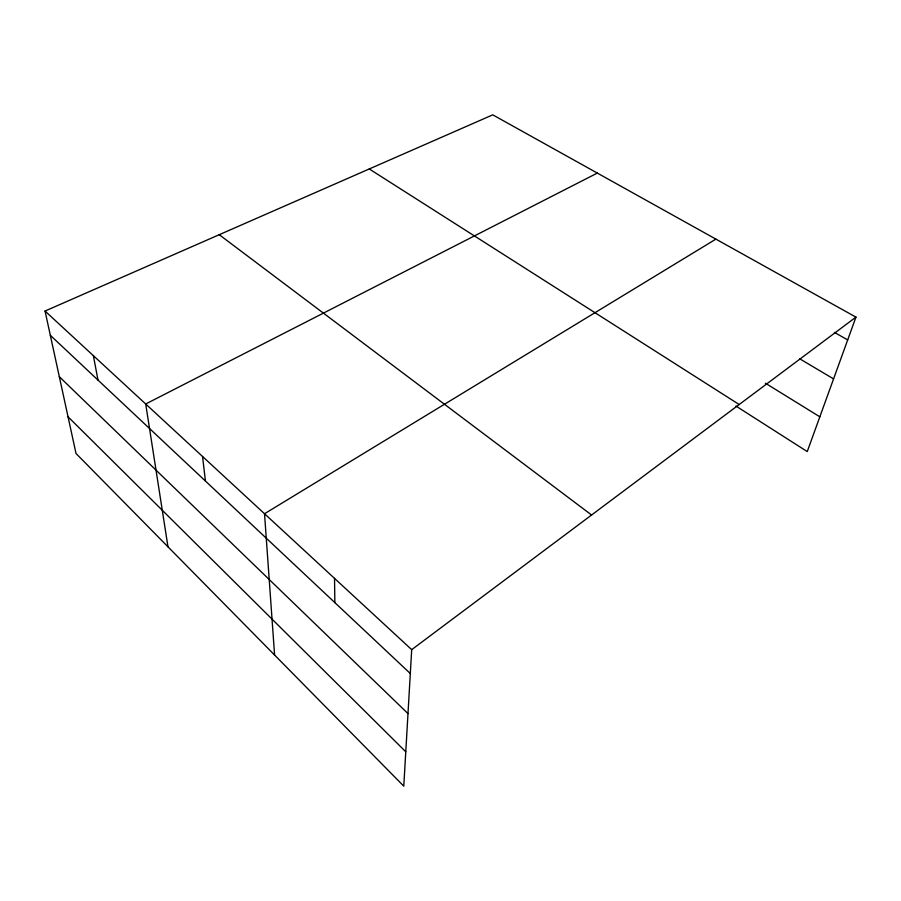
<?xml version="1.0" encoding="UTF-8"?>
<svg xmlns="http://www.w3.org/2000/svg" width="901" height="901" viewBox="0 0 901 901"><rect width="100%" height="100%" fill="white"/><g stroke="black" fill="none" stroke-linecap="round" stroke-linejoin="round"><path stroke-width="1.35" d="M855.95 317.129L411.701 649.655L403.783 786.156L76.022 453.496L45.05 311.036L492.757 114.844L855.95 317.129L807.24 451.581L735.959 406.058M715.901 239.125L264.522 513.739L274.591 655.027M597.318 173.082L145.703 403.986L167.98 546.828M834.427 332.379L847.683 339.936M799.84 358.868L833.571 378.904M765.354 383.173L819.831 416.803M369.264 168.96L739.192 404.526M219.247 234.699L591.585 515.012M45.05 311.036L411.701 649.655M50.332 335.318L410.315 673.52M59.32 376.697L407.995 713.592M68.048 416.803L405.777 751.783M93.377 355.658L97.995 380.098M202.545 456.492L205.428 481.021M334.53 578.386L334.857 602.623"/></g></svg>
